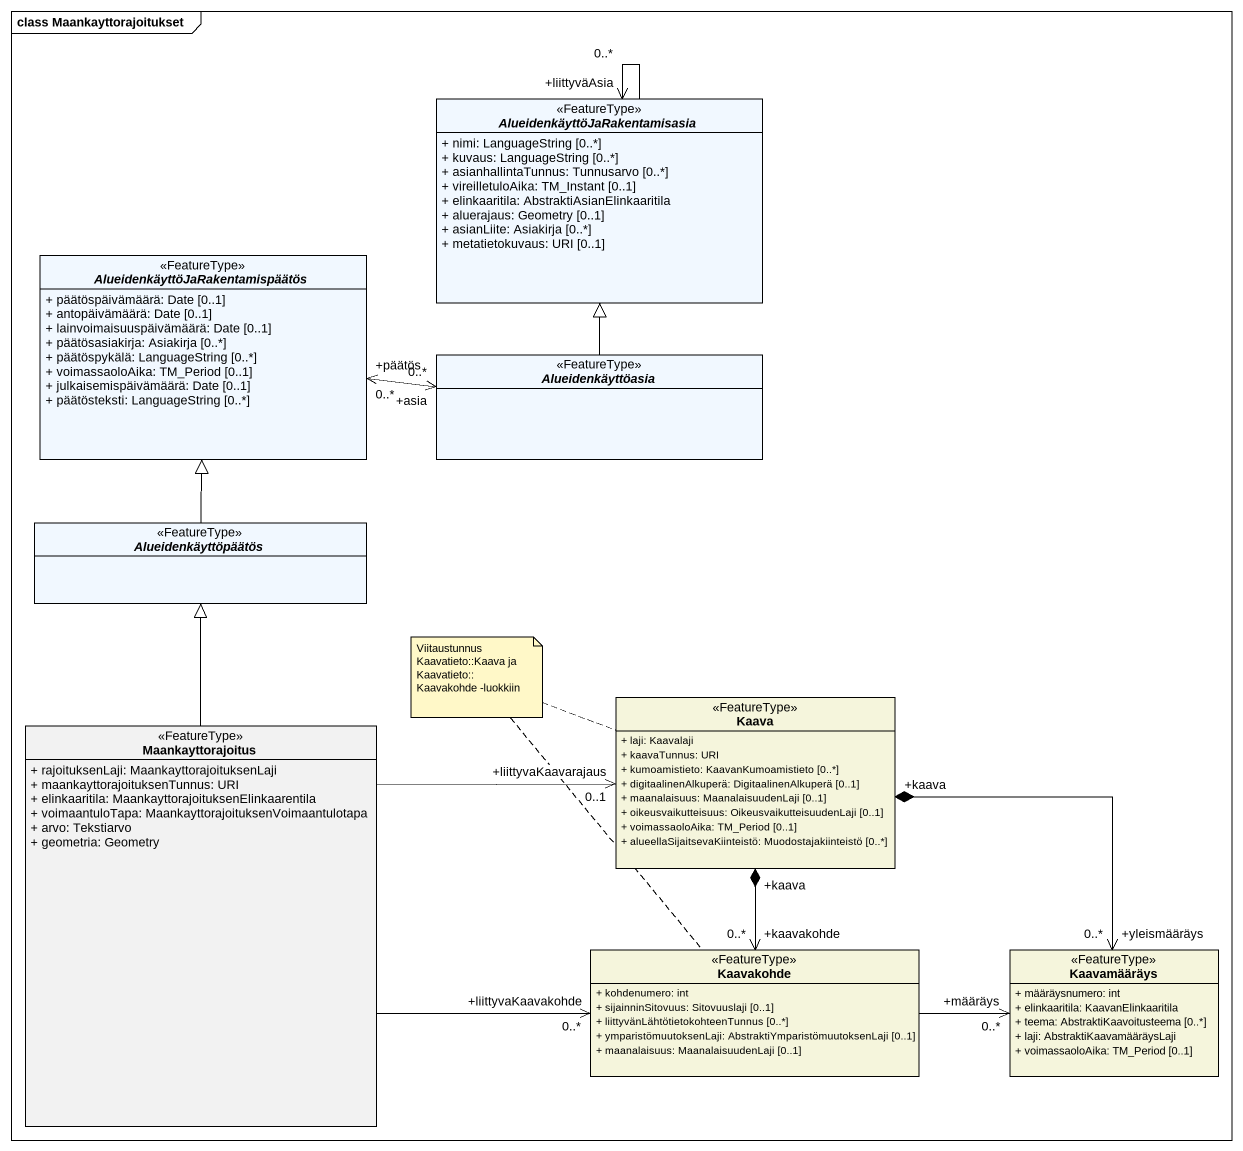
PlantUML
@startuml
mainframe class Maankayttorajoitukset
hide circle
hide empty members
skinparam classAttributeIconSize 0
abstract class "AlueidenkäyttöJaRakentamisasia" as AlueidenkäyttöJaRakentamisas <<FeatureType>> #F1F8FF {
  + nimi: LanguageString [0..*]
  + kuvaus: LanguageString [0..*]
  + asianhallintaTunnus: Tunnusarvo [0..*]
  + vireilletuloAika: TM_Instant [0..1]
  + elinkaaritila: AbstraktiAsianElinkaaritila
  + aluerajaus: Geometry [0..1]
  + asianLiite: Asiakirja [0..*]
  + metatietokuvaus: URI [0..1]
}
abstract class "AlueidenkäyttöJaRakentamispäätös" as AlueidenkäyttöJaRakentamispä <<FeatureType>> #F1F8FF {
  + päätöspäivämäärä: Date [0..1]
  + antopäivämäärä: Date [0..1]
  + lainvoimaisuuspäivämäärä: Date [0..1]
  + päätösasiakirja: Asiakirja [0..*]
  + päätöspykälä: LanguageString [0..*]
  + voimassaoloAika: TM_Period [0..1]
  + julkaisemispäivämäärä: Date [0..1]
  + päätösteksti: LanguageString [0..*]
}
abstract class Alueidenkäyttöasia <<FeatureType>> #F1F8FF
abstract class Alueidenkäyttöpäätös <<FeatureType>> #F1F8FF
class Maankayttorajoitus <<FeatureType>> {
  + rajoituksenLaji: MaankayttorajoituksenLaji
  + maankayttorajoituksenTunnus: URI
  + elinkaaritila: MaankayttorajoituksenElinkaarentila
  + voimaantuloTapa: MaankayttorajoituksenVoimaantulotapa
  + arvo: Tekstiarvo
  + geometria: Geometry
}
class Kaava <<FeatureType>> #F5F5DC {
  + laji: Kaavalaji
  + kaavaTunnus: URI
  + kumoamistieto: KaavanKumoamistieto [0..*]
  + digitaalinenAlkuperä: DigitaalinenAlkuperä [0..1]
  + maanalaisuus: MaanalaisuudenLaji [0..1]
  + oikeusvaikutteisuus: OikeusvaikutteisuudenLaji [0..1]
  + voimassaoloAika: TM_Period [0..1]
  + alueellaSijaitsevaKiinteistö: Muodostajakiinteistö [0..*]
}
class Kaavakohde <<FeatureType>> #F5F5DC {
  + kohdenumero: int
  + sijainninSitovuus: Sitovuuslaji [0..1]
  + liittyvänLähtötietokohteenTunnus [0..*]
  + ymparistömuutoksenLaji: AbstraktiYmparistömuutoksenLaji [0..1]
  + maanalaisuus: MaanalaisuudenLaji [0..1]
}
class Kaavamääräys <<FeatureType>> #F5F5DC {
  + määräysnumero: int
  + elinkaaritila: KaavanElinkaaritila
  + teema: AbstraktiKaavoitusteema [0..*]
  + laji: AbstraktiKaavamääräysLaji
  + voimassaoloAika: TM_Period [0..1]
}
AlueidenkäyttöJaRakentamisas --> "+liittyväAsia\n0..*" AlueidenkäyttöJaRakentamisas
AlueidenkäyttöJaRakentamispä "+päätös\n0..*" <-right-> "+asia\n0..*" Alueidenkäyttöasia
Alueidenkäyttöasia -up-|> AlueidenkäyttöJaRakentamisas
Alueidenkäyttöpäätös -up-|> AlueidenkäyttöJaRakentamispä
Maankayttorajoitus -up-|> Alueidenkäyttöpäätös
Maankayttorajoitus -right-> "+liittyvaKaavarajaus\n0..1" Kaava
Maankayttorajoitus -right-> "+liittyvaKaavakohde\n0..*" Kaavakohde
Kaava "+kaava" *--> "+kaavakohde\n0..*" Kaavakohde
Kaava "+kaava" *--> "+yleismääräys\n0..*" Kaavamääräys
Kaavakohde -right-> "+määräys\n0..*" Kaavamääräys
note as N1
  Viitaustunnus Kaavatieto::Kaava ja Kaavatieto::Kaavakohde -luokkiin
end note
N1 .. Kaava
N1 .. Kaavakohde
@enduml
